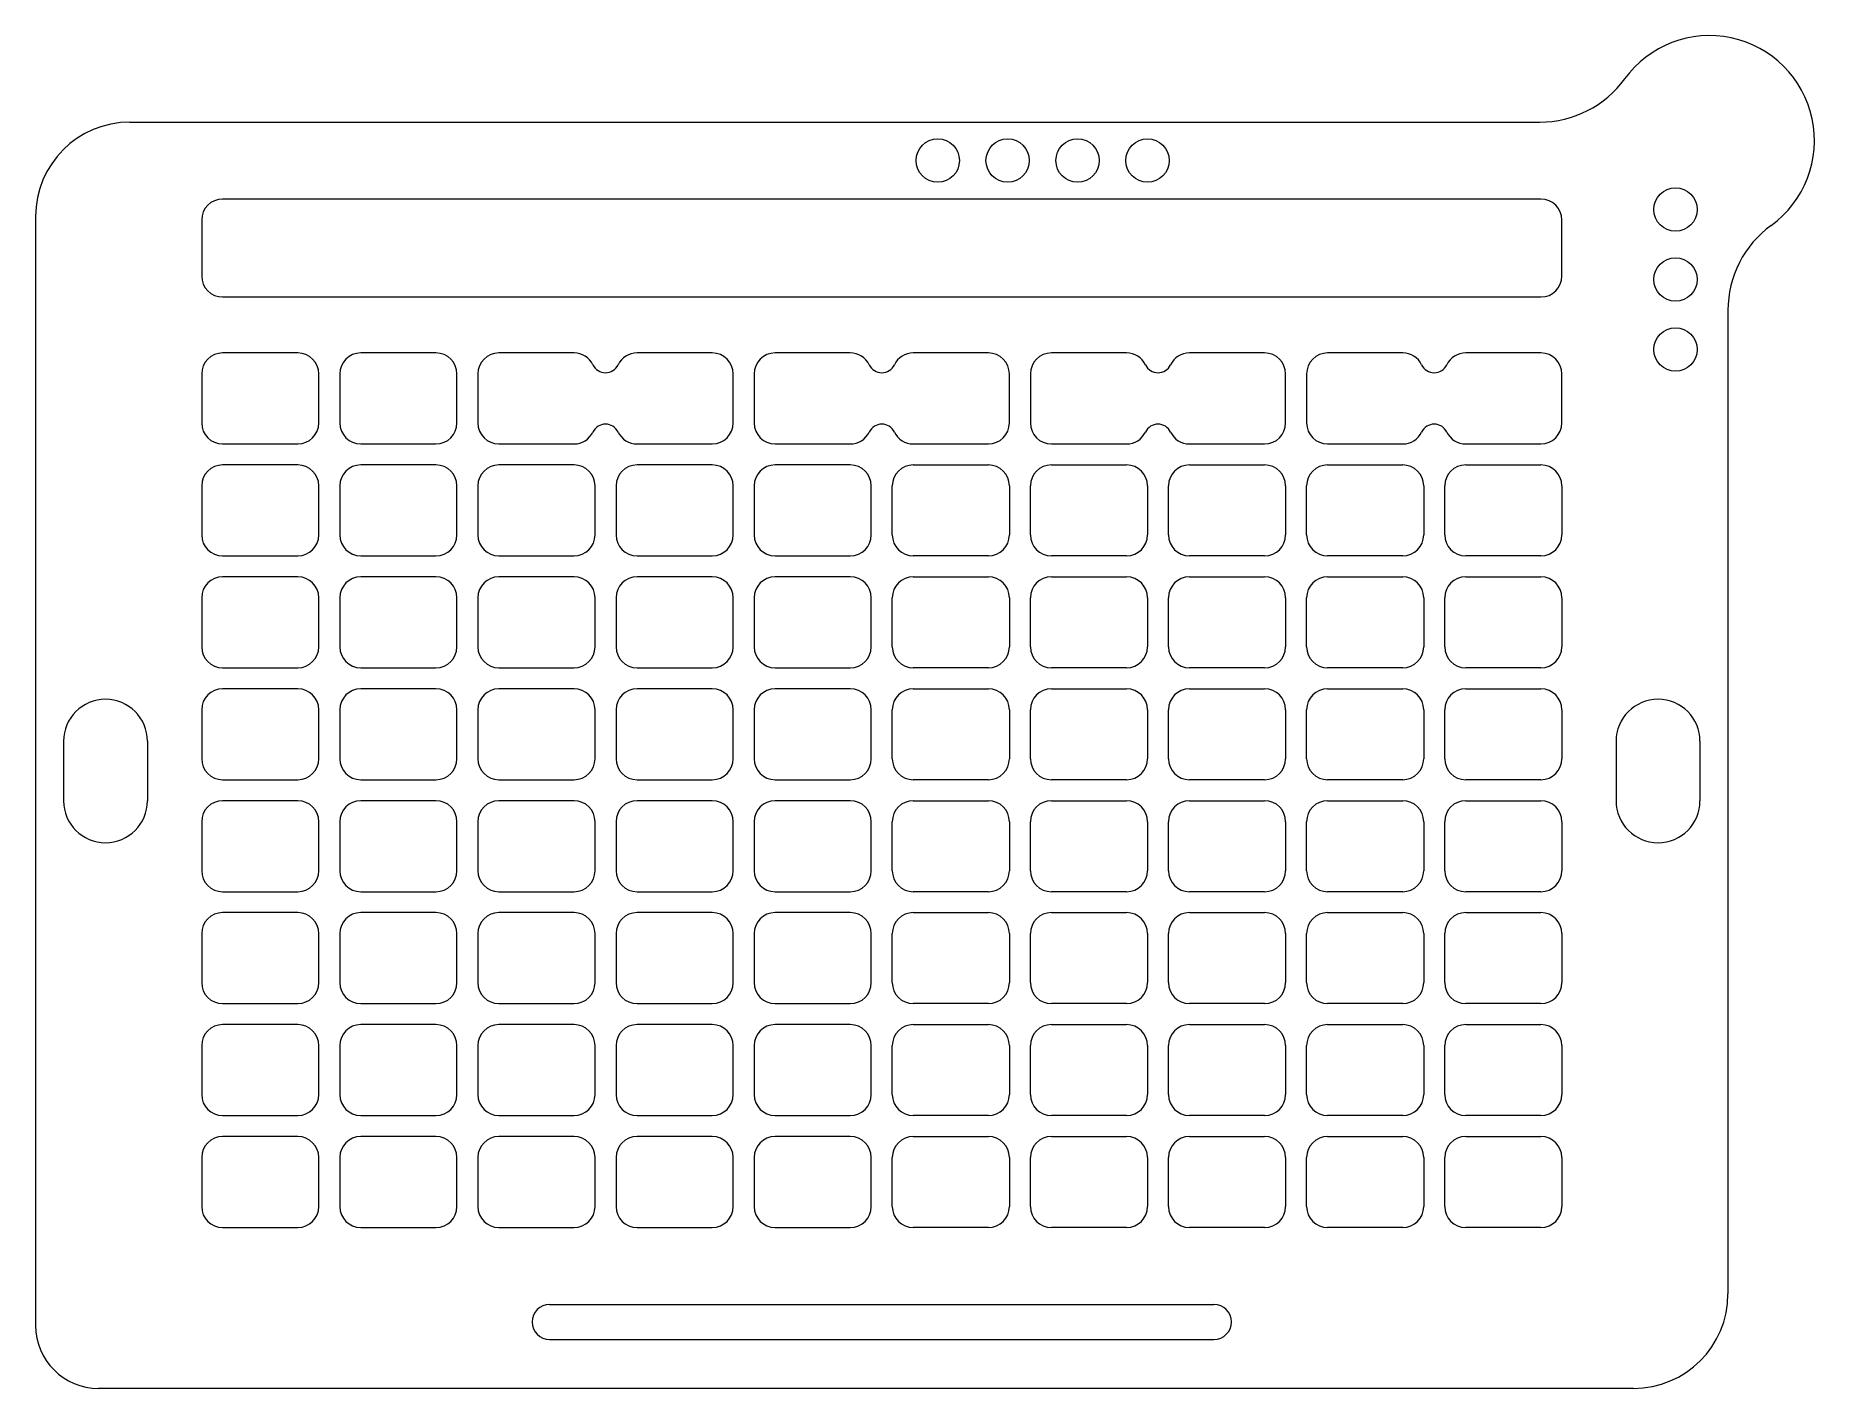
# Model space of a CAD drawing. Header units: millimetres. Extents: x -121 to 133, y -91 to 103.
import ezdxf

# ---------------------------------------------------------------- set-up
doc = ezdxf.new("R2010")
doc.units = ezdxf.units.MM
doc.layers.add('slots', color=4, linetype='Continuous')

msp = doc.modelspace()

# ---------------------------------------------------------------- linework, layer by layer
at = {"color": 7, "linetype": 'Continuous', "lineweight": 15}
for p, q in [((-107.5, 90.5), (94.1, 90.5)), ((-121, 77), (-121, -81.5)), ((121, 63.6), (121, -77)), ((107.5, -90.5), (-112, -90.5))]:
    msp.add_line(p, q, dxfattribs=at)
for centre, radius, start, end in [((118.36, 87.86), 15, 306.0059, 143.9941), ((94.1, 105.5), 15, 270, 323.9941), ((-107.5, 77), 13.5, 90, 180), ((136, 63.6), 15, 126.0059, 180), ((107.5, -77), 13.5, 270, 0), ((-112, -81.5), 9, 180, 270)]:
    msp.add_arc(centre, radius, start, end, dxfattribs=at)
at = {"layer": 'slots', "linetype": 'Continuous', "lineweight": 15}
for p, q in [((94.25, 79.5), (-94.25, 79.5)), ((-97.25, 76.5), (-97.25, 68.5)), ((97.25, 68.5), (97.25, 76.5)), ((-94.25, 65.5), (94.25, 65.5)), ((-83.5, 57.5), (-94.25, 57.5)), ((-63.75, 57.5), (-74.5, 57.5)), ((-44, 57.5), (-54.75, 57.5)), ((-24.25, 57.5), (-35, 57.5)), ((-4.5, 57.5), (-15.25, 57.5)), ((15.25, 57.5), (4.5, 57.5)), ((35, 57.5), (24.25, 57.5)), ((54.75, 57.5), (44, 57.5)), ((74.5, 57.5), (63.75, 57.5)), ((94.25, 57.5), (83.5, 57.5)), ((-97.25, 54.5), (-97.25, 47.5)), ((-80.5, 47.5), (-80.5, 54.5)), ((-77.5, 54.5), (-77.5, 47.5)), ((-60.75, 47.5), (-60.75, 54.5)), ((-57.75, 54.5), (-57.75, 47.5)), ((-21.25, 47.5), (-21.25, 54.5)), ((-18.25, 54.5), (-18.25, 47.5)), ((18.25, 47.5), (18.25, 54.5)), ((21.25, 54.5), (21.25, 47.5)), ((57.75, 47.5), (57.75, 54.5)), ((60.75, 54.5), (60.75, 47.5)), ((97.25, 47.5), (97.25, 54.5)), ((-94.25, 44.5), (-83.5, 44.5)), ((-74.5, 44.5), (-63.75, 44.5)), ((-54.75, 44.5), (-44, 44.5)), ((-35, 44.5), (-24.25, 44.5)), ((-15.25, 44.5), (-4.5, 44.5)), ((4.5, 44.5), (15.25, 44.5)), ((24.25, 44.5), (35, 44.5)), ((44, 44.5), (54.75, 44.5)), ((63.75, 44.5), (74.5, 44.5)), ((83.5, 44.5), (94.25, 44.5)), ((-83.5, 41.5), (-94.25, 41.5)), ((-63.75, 41.5), (-74.5, 41.5)), ((-44, 41.5), (-54.75, 41.5)), ((-24.25, 41.5), (-35, 41.5)), ((-4.5, 41.5), (-15.25, 41.5)), ((4.5, 41.5), (15.25, 41.5)), ((24.25, 41.5), (35, 41.5)), ((44, 41.5), (54.75, 41.5)), ((63.75, 41.5), (74.5, 41.5)), ((83.5, 41.5), (94.25, 41.5)), ((-97.25, 38.5), (-97.25, 31.5)), ((-80.5, 31.5), (-80.5, 38.5)), ((-77.5, 38.5), (-77.5, 31.5)), ((-60.75, 31.5), (-60.75, 38.5)), ((-57.75, 38.5), (-57.75, 31.5)), ((-41, 31.5), (-41, 38.5)), ((-38, 38.5), (-38, 31.5)), ((-21.25, 31.5), (-21.25, 38.5)), ((-18.25, 38.5), (-18.25, 31.5)), ((-1.5, 31.5), (-1.5, 38.5)), ((1.5, 31.5), (1.5, 38.5)), ((18.25, 38.5), (18.25, 31.5)), ((21.25, 31.5), (21.25, 38.5)), ((38, 38.5), (38, 31.5)), ((41, 31.5), (41, 38.5)), ((57.75, 38.5), (57.75, 31.5)), ((60.75, 31.5), (60.75, 38.5)), ((77.5, 38.5), (77.5, 31.5)), ((80.5, 31.5), (80.5, 38.5)), ((97.25, 38.5), (97.25, 31.5)), ((-94.25, 28.5), (-83.5, 28.5)), ((-74.5, 28.5), (-63.75, 28.5)), ((-54.75, 28.5), (-44, 28.5)), ((-35, 28.5), (-24.25, 28.5)), ((-15.25, 28.5), (-4.5, 28.5)), ((15.25, 28.5), (4.5, 28.5)), ((35, 28.5), (24.25, 28.5)), ((54.75, 28.5), (44, 28.5)), ((74.5, 28.5), (63.75, 28.5)), ((94.25, 28.5), (83.5, 28.5)), ((-83.5, 25.5), (-94.25, 25.5)), ((-63.75, 25.5), (-74.5, 25.5)), ((-44, 25.5), (-54.75, 25.5)), ((-24.25, 25.5), (-35, 25.5)), ((-4.5, 25.5), (-15.25, 25.5)), ((4.5, 25.5), (15.25, 25.5)), ((24.25, 25.5), (35, 25.5)), ((44, 25.5), (54.75, 25.5)), ((63.75, 25.5), (74.5, 25.5)), ((83.5, 25.5), (94.25, 25.5)), ((-97.25, 22.5), (-97.25, 15.5)), ((-80.5, 15.5), (-80.5, 22.5)), ((-77.5, 22.5), (-77.5, 15.5)), ((-60.75, 15.5), (-60.75, 22.5)), ((-57.75, 22.5), (-57.75, 15.5)), ((-41, 15.5), (-41, 22.5)), ((-38, 22.5), (-38, 15.5)), ((-21.25, 15.5), (-21.25, 22.5)), ((-18.25, 22.5), (-18.25, 15.5)), ((-1.5, 15.5), (-1.5, 22.5)), ((1.5, 15.5), (1.5, 22.5)), ((18.25, 22.5), (18.25, 15.5)), ((21.25, 15.5), (21.25, 22.5)), ((38, 22.5), (38, 15.5)), ((41, 15.5), (41, 22.5)), ((57.75, 22.5), (57.75, 15.5)), ((60.75, 15.5), (60.75, 22.5)), ((77.5, 22.5), (77.5, 15.5)), ((80.5, 15.5), (80.5, 22.5)), ((97.25, 22.5), (97.25, 15.5)), ((-94.25, 12.5), (-83.5, 12.5)), ((-74.5, 12.5), (-63.75, 12.5)), ((-54.75, 12.5), (-44, 12.5)), ((-35, 12.5), (-24.25, 12.5)), ((-15.25, 12.5), (-4.5, 12.5)), ((15.25, 12.5), (4.5, 12.5)), ((35, 12.5), (24.25, 12.5)), ((54.75, 12.5), (44, 12.5)), ((74.5, 12.5), (63.75, 12.5)), ((94.25, 12.5), (83.5, 12.5)), ((-83.5, 9.5), (-94.25, 9.5)), ((-63.75, 9.5), (-74.5, 9.5)), ((-44, 9.5), (-54.75, 9.5)), ((-24.25, 9.5), (-35, 9.5)), ((-4.5, 9.5), (-15.25, 9.5)), ((4.5, 9.5), (15.25, 9.5)), ((24.25, 9.5), (35, 9.5)), ((44, 9.5), (54.75, 9.5)), ((63.75, 9.5), (74.5, 9.5)), ((83.5, 9.5), (94.25, 9.5)), ((-97.25, 6.5), (-97.25, -0.5)), ((-80.5, -0.5), (-80.5, 6.5)), ((-77.5, 6.5), (-77.5, -0.5)), ((-60.75, -0.5), (-60.75, 6.5)), ((-57.75, 6.5), (-57.75, -0.5)), ((-41, -0.5), (-41, 6.5)), ((-38, 6.5), (-38, -0.5)), ((-21.25, -0.5), (-21.25, 6.5)), ((-18.25, 6.5), (-18.25, -0.5)), ((-1.5, -0.5), (-1.5, 6.5)), ((1.5, -0.5), (1.5, 6.5)), ((18.25, 6.5), (18.25, -0.5)), ((21.25, -0.5), (21.25, 6.5)), ((38, 6.5), (38, -0.5)), ((41, -0.5), (41, 6.5)), ((57.75, 6.5), (57.75, -0.5)), ((60.75, -0.5), (60.75, 6.5)), ((77.5, 6.5), (77.5, -0.5)), ((80.5, -0.5), (80.5, 6.5)), ((97.25, 6.5), (97.25, -0.5)), ((-117, 2), (-117, -6.5)), ((-105, 2), (-105, -6.5)), ((105, 2), (105, -6.5)), ((117, 2), (117, -6.5)), ((-94.25, -3.5), (-83.5, -3.5)), ((-74.5, -3.5), (-63.75, -3.5)), ((-54.75, -3.5), (-44, -3.5)), ((-35, -3.5), (-24.25, -3.5)), ((-15.25, -3.5), (-4.5, -3.5)), ((15.25, -3.5), (4.5, -3.5)), ((35, -3.5), (24.25, -3.5)), ((54.75, -3.5), (44, -3.5)), ((74.5, -3.5), (63.75, -3.5)), ((94.25, -3.5), (83.5, -3.5)), ((-83.5, -6.5), (-94.25, -6.5)), ((-63.75, -6.5), (-74.5, -6.5)), ((-44, -6.5), (-54.75, -6.5)), ((-24.25, -6.5), (-35, -6.5)), ((-4.5, -6.5), (-15.25, -6.5)), ((4.5, -6.5), (15.25, -6.5)), ((24.25, -6.5), (35, -6.5)), ((44, -6.5), (54.75, -6.5)), ((63.75, -6.5), (74.5, -6.5)), ((83.5, -6.5), (94.25, -6.5)), ((-97.25, -9.5), (-97.25, -16.5)), ((-80.5, -16.5), (-80.5, -9.5)), ((-77.5, -9.5), (-77.5, -16.5)), ((-60.75, -16.5), (-60.75, -9.5)), ((-57.75, -9.5), (-57.75, -16.5)), ((-41, -16.5), (-41, -9.5)), ((-38, -9.5), (-38, -16.5)), ((-21.25, -16.5), (-21.25, -9.5)), ((-18.25, -9.5), (-18.25, -16.5)), ((-1.5, -16.5), (-1.5, -9.5)), ((1.5, -16.5), (1.5, -9.5)), ((18.25, -9.5), (18.25, -16.5)), ((21.25, -16.5), (21.25, -9.5)), ((38, -9.5), (38, -16.5)), ((41, -16.5), (41, -9.5)), ((57.75, -9.5), (57.75, -16.5)), ((60.75, -16.5), (60.75, -9.5)), ((77.5, -9.5), (77.5, -16.5)), ((80.5, -16.5), (80.5, -9.5)), ((97.25, -9.5), (97.25, -16.5)), ((-94.25, -19.5), (-83.5, -19.5)), ((-74.5, -19.5), (-63.75, -19.5)), ((-54.75, -19.5), (-44, -19.5)), ((-35, -19.5), (-24.25, -19.5)), ((-15.25, -19.5), (-4.5, -19.5)), ((15.25, -19.5), (4.5, -19.5)), ((35, -19.5), (24.25, -19.5)), ((54.75, -19.5), (44, -19.5)), ((74.5, -19.5), (63.75, -19.5)), ((94.25, -19.5), (83.5, -19.5)), ((-83.5, -22.5), (-94.25, -22.5)), ((-63.75, -22.5), (-74.5, -22.5)), ((-44, -22.5), (-54.75, -22.5)), ((-24.25, -22.5), (-35, -22.5)), ((-4.5, -22.5), (-15.25, -22.5)), ((4.5, -22.5), (15.25, -22.5)), ((24.25, -22.5), (35, -22.5)), ((44, -22.5), (54.75, -22.5)), ((63.75, -22.5), (74.5, -22.5)), ((83.5, -22.5), (94.25, -22.5)), ((-97.25, -25.5), (-97.25, -32.5)), ((-80.5, -32.5), (-80.5, -25.5)), ((-77.5, -25.5), (-77.5, -32.5)), ((-60.75, -32.5), (-60.75, -25.5)), ((-57.75, -25.5), (-57.75, -32.5)), ((-41, -32.5), (-41, -25.5)), ((-38, -25.5), (-38, -32.5)), ((-21.25, -32.5), (-21.25, -25.5)), ((-18.25, -25.5), (-18.25, -32.5)), ((-1.5, -32.5), (-1.5, -25.5)), ((1.5, -32.5), (1.5, -25.5)), ((18.25, -25.5), (18.25, -32.5)), ((21.25, -32.5), (21.25, -25.5)), ((38, -25.5), (38, -32.5)), ((41, -32.5), (41, -25.5)), ((57.75, -25.5), (57.75, -32.5)), ((60.75, -32.5), (60.75, -25.5)), ((77.5, -25.5), (77.5, -32.5)), ((80.5, -32.5), (80.5, -25.5)), ((97.25, -25.5), (97.25, -32.5)), ((-94.25, -35.5), (-83.5, -35.5)), ((-74.5, -35.5), (-63.75, -35.5)), ((-54.75, -35.5), (-44, -35.5)), ((-35, -35.5), (-24.25, -35.5)), ((-15.25, -35.5), (-4.5, -35.5)), ((15.25, -35.5), (4.5, -35.5)), ((35, -35.5), (24.25, -35.5)), ((54.75, -35.5), (44, -35.5)), ((74.5, -35.5), (63.75, -35.5)), ((94.25, -35.5), (83.5, -35.5)), ((-83.5, -38.5), (-94.25, -38.5)), ((-63.75, -38.5), (-74.5, -38.5)), ((-44, -38.5), (-54.75, -38.5)), ((-24.25, -38.5), (-35, -38.5)), ((-4.5, -38.5), (-15.25, -38.5)), ((4.5, -38.5), (15.25, -38.5)), ((24.25, -38.5), (35, -38.5)), ((44, -38.5), (54.75, -38.5)), ((63.75, -38.5), (74.5, -38.5)), ((83.5, -38.5), (94.25, -38.5)), ((-97.25, -41.5), (-97.25, -48.5)), ((-80.5, -48.5), (-80.5, -41.5)), ((-77.5, -41.5), (-77.5, -48.5)), ((-60.75, -48.5), (-60.75, -41.5)), ((-57.75, -41.5), (-57.75, -48.5)), ((-41, -48.5), (-41, -41.5)), ((-38, -41.5), (-38, -48.5)), ((-21.25, -48.5), (-21.25, -41.5)), ((-18.25, -41.5), (-18.25, -48.5)), ((-1.5, -48.5), (-1.5, -41.5)), ((1.5, -48.5), (1.5, -41.5)), ((18.25, -41.5), (18.25, -48.5)), ((21.25, -48.5), (21.25, -41.5)), ((38, -41.5), (38, -48.5)), ((41, -48.5), (41, -41.5)), ((57.75, -41.5), (57.75, -48.5)), ((60.75, -48.5), (60.75, -41.5)), ((77.5, -41.5), (77.5, -48.5)), ((80.5, -48.5), (80.5, -41.5)), ((97.25, -41.5), (97.25, -48.5)), ((-94.25, -51.5), (-83.5, -51.5)), ((-74.5, -51.5), (-63.75, -51.5)), ((-54.75, -51.5), (-44, -51.5)), ((-35, -51.5), (-24.25, -51.5)), ((-15.25, -51.5), (-4.5, -51.5)), ((15.25, -51.5), (4.5, -51.5)), ((35, -51.5), (24.25, -51.5)), ((54.75, -51.5), (44, -51.5)), ((74.5, -51.5), (63.75, -51.5)), ((94.25, -51.5), (83.5, -51.5)), ((-83.5, -54.5), (-94.25, -54.5)), ((-63.75, -54.5), (-74.5, -54.5)), ((-44, -54.5), (-54.75, -54.5)), ((-24.25, -54.5), (-35, -54.5)), ((-4.5, -54.5), (-15.25, -54.5)), ((4.5, -54.5), (15.25, -54.5)), ((24.25, -54.5), (35, -54.5)), ((44, -54.5), (54.75, -54.5)), ((63.75, -54.5), (74.5, -54.5)), ((83.5, -54.5), (94.25, -54.5)), ((-97.25, -57.5), (-97.25, -64.5)), ((-80.5, -64.5), (-80.5, -57.5)), ((-77.5, -57.5), (-77.5, -64.5)), ((-60.75, -64.5), (-60.75, -57.5)), ((-57.75, -57.5), (-57.75, -64.5)), ((-41, -64.5), (-41, -57.5)), ((-38, -57.5), (-38, -64.5)), ((-21.25, -64.5), (-21.25, -57.5)), ((-18.25, -57.5), (-18.25, -64.5)), ((-1.5, -64.5), (-1.5, -57.5)), ((1.5, -64.5), (1.5, -57.5)), ((18.25, -57.5), (18.25, -64.5)), ((21.25, -64.5), (21.25, -57.5)), ((38, -57.5), (38, -64.5)), ((41, -64.5), (41, -57.5)), ((57.75, -57.5), (57.75, -64.5)), ((60.75, -64.5), (60.75, -57.5)), ((77.5, -57.5), (77.5, -64.5)), ((80.5, -64.5), (80.5, -57.5)), ((97.25, -57.5), (97.25, -64.5)), ((-94.25, -67.5), (-83.5, -67.5)), ((-74.5, -67.5), (-63.75, -67.5)), ((-54.75, -67.5), (-44, -67.5)), ((-35, -67.5), (-24.25, -67.5)), ((-15.25, -67.5), (-4.5, -67.5)), ((15.25, -67.5), (4.5, -67.5)), ((35, -67.5), (24.25, -67.5)), ((54.75, -67.5), (44, -67.5)), ((74.5, -67.5), (63.75, -67.5)), ((94.25, -67.5), (83.5, -67.5)), ((-47.5, -78.5), (47.5, -78.5)), ((-47.5, -83.5), (47.5, -83.5))]:
    msp.add_line(p, q, dxfattribs=at)
for centre in [(8, 85), (18, 85), (18, 85), (28, 85), (38, 85), (113.5, 78), (113.5, 68), (113.5, 58)]:
    msp.add_circle(centre, 3.1, dxfattribs=at)
for centre, radius, start, end in [((-94.25, 76.5), 3, 90, 180), ((94.25, 76.5), 3, 0, 90), ((-94.25, 68.5), 3, 180, 270), ((94.25, 68.5), 3, 270, 0), ((-94.25, 54.5), 3, 90, 180), ((-83.5, 54.5), 3, 0, 90), ((-74.5, 54.5), 3, 90, 180), ((-63.75, 54.5), 3, 0, 90), ((-54.75, 54.5), 3, 90, 180), ((-44, 54.5), 3, 25.8419, 90), ((-35, 54.5), 3, 90, 154.1581), ((-24.25, 54.5), 3, 0, 90), ((-15.25, 54.5), 3, 90, 180), ((-4.5, 54.5), 3, 25.8419, 90), ((4.5, 54.5), 3, 90, 154.1581), ((15.25, 54.5), 3, 0, 90), ((24.25, 54.5), 3, 90, 180), ((35, 54.5), 3, 25.8419, 90), ((44, 54.5), 3, 90, 154.1581), ((54.75, 54.5), 3, 0, 90), ((63.75, 54.5), 3, 90, 180), ((74.5, 54.5), 3, 25.8419, 90), ((83.5, 54.5), 3, 90, 154.1581), ((94.25, 54.5), 3, 0, 90), ((-39.5, 56.68), 2, 205.8419, 334.1581), ((0, 56.68), 2, 205.8419, 334.1581), ((39.5, 56.68), 2, 205.8419, 334.1581), ((79, 56.68), 2, 205.8419, 334.1581), ((-94.25, 47.5), 3, 180, 270), ((-83.5, 47.5), 3, 270, 0), ((-74.5, 47.5), 3, 180, 270), ((-63.75, 47.5), 3, 270, 0), ((-54.75, 47.5), 3, 180, 270), ((-44, 47.5), 3, 270, 334.1581), ((-39.5, 45.32), 2, 25.8419, 154.1581), ((-35, 47.5), 3, 205.8419, 270), ((-24.25, 47.5), 3, 270, 0), ((-15.25, 47.5), 3, 180, 270), ((-4.5, 47.5), 3, 270, 334.1581), ((0, 45.32), 2, 25.8419, 154.1581), ((4.5, 47.5), 3, 205.8419, 270), ((15.25, 47.5), 3, 270, 0), ((24.25, 47.5), 3, 180, 270), ((35, 47.5), 3, 270, 334.1581), ((39.5, 45.32), 2, 25.8419, 154.1581), ((44, 47.5), 3, 205.8419, 270), ((54.75, 47.5), 3, 270, 0), ((63.75, 47.5), 3, 180, 270), ((74.5, 47.5), 3, 270, 334.1581), ((79, 45.32), 2, 25.8419, 154.1581), ((83.5, 47.5), 3, 205.8419, 270), ((94.25, 47.5), 3, 270, 0), ((-94.25, 38.5), 3, 90, 180), ((-83.5, 38.5), 3, 0, 90), ((-74.5, 38.5), 3, 90, 180), ((-63.75, 38.5), 3, 0, 90), ((-54.75, 38.5), 3, 90, 180), ((-44, 38.5), 3, 0, 90), ((-35, 38.5), 3, 90, 180), ((-24.25, 38.5), 3, 0, 90), ((-15.25, 38.5), 3, 90, 180), ((-4.5, 38.5), 3, 0, 90), ((4.5, 38.5), 3, 90, 180), ((15.25, 38.5), 3, 0, 90), ((24.25, 38.5), 3, 90, 180), ((35, 38.5), 3, 0, 90), ((44, 38.5), 3, 90, 180), ((54.75, 38.5), 3, 0, 90), ((63.75, 38.5), 3, 90, 180), ((74.5, 38.5), 3, 0, 90), ((83.5, 38.5), 3, 90, 180), ((94.25, 38.5), 3, 0, 90), ((-94.25, 31.5), 3, 180, 270), ((-83.5, 31.5), 3, 270, 0), ((-74.5, 31.5), 3, 180, 270), ((-63.75, 31.5), 3, 270, 0), ((-54.75, 31.5), 3, 180, 270), ((-44, 31.5), 3, 270, 0), ((-35, 31.5), 3, 180, 270), ((-24.25, 31.5), 3, 270, 0), ((-15.25, 31.5), 3, 180, 270), ((-4.5, 31.5), 3, 270, 0), ((4.5, 31.5), 3, 180, 270), ((15.25, 31.5), 3, 270, 0), ((24.25, 31.5), 3, 180, 270), ((35, 31.5), 3, 270, 0), ((44, 31.5), 3, 180, 270), ((54.75, 31.5), 3, 270, 0), ((63.75, 31.5), 3, 180, 270), ((74.5, 31.5), 3, 270, 0), ((83.5, 31.5), 3, 180, 270), ((94.25, 31.5), 3, 270, 0), ((-94.25, 22.5), 3, 90, 180), ((-83.5, 22.5), 3, 0, 90), ((-74.5, 22.5), 3, 90, 180), ((-63.75, 22.5), 3, 0, 90), ((-54.75, 22.5), 3, 90, 180), ((-44, 22.5), 3, 0, 90), ((-35, 22.5), 3, 90, 180), ((-24.25, 22.5), 3, 0, 90), ((-15.25, 22.5), 3, 90, 180), ((-4.5, 22.5), 3, 0, 90), ((4.5, 22.5), 3, 90, 180), ((15.25, 22.5), 3, 0, 90), ((24.25, 22.5), 3, 90, 180), ((35, 22.5), 3, 0, 90), ((44, 22.5), 3, 90, 180), ((54.75, 22.5), 3, 0, 90), ((63.75, 22.5), 3, 90, 180), ((74.5, 22.5), 3, 0, 90), ((83.5, 22.5), 3, 90, 180), ((94.25, 22.5), 3, 0, 90), ((-94.25, 15.5), 3, 180, 270), ((-83.5, 15.5), 3, 270, 0), ((-74.5, 15.5), 3, 180, 270), ((-63.75, 15.5), 3, 270, 0), ((-54.75, 15.5), 3, 180, 270), ((-44, 15.5), 3, 270, 0), ((-35, 15.5), 3, 180, 270), ((-24.25, 15.5), 3, 270, 0), ((-15.25, 15.5), 3, 180, 270), ((-4.5, 15.5), 3, 270, 0), ((4.5, 15.5), 3, 180, 270), ((15.25, 15.5), 3, 270, 0), ((24.25, 15.5), 3, 180, 270), ((35, 15.5), 3, 270, 0), ((44, 15.5), 3, 180, 270), ((54.75, 15.5), 3, 270, 0), ((63.75, 15.5), 3, 180, 270), ((74.5, 15.5), 3, 270, 0), ((83.5, 15.5), 3, 180, 270), ((94.25, 15.5), 3, 270, 0), ((-111, 2), 6, 0, 180), ((-94.25, 6.5), 3, 90, 180), ((-83.5, 6.5), 3, 0, 90), ((-74.5, 6.5), 3, 90, 180), ((-63.75, 6.5), 3, 0, 90), ((-54.75, 6.5), 3, 90, 180), ((-44, 6.5), 3, 0, 90), ((-35, 6.5), 3, 90, 180), ((-24.25, 6.5), 3, 0, 90), ((-15.25, 6.5), 3, 90, 180), ((-4.5, 6.5), 3, 0, 90), ((4.5, 6.5), 3, 90, 180), ((15.25, 6.5), 3, 0, 90), ((24.25, 6.5), 3, 90, 180), ((35, 6.5), 3, 0, 90), ((44, 6.5), 3, 90, 180), ((54.75, 6.5), 3, 0, 90), ((63.75, 6.5), 3, 90, 180), ((74.5, 6.5), 3, 0, 90), ((83.5, 6.5), 3, 90, 180), ((94.25, 6.5), 3, 0, 90), ((111, 2), 6, 0, 180), ((-94.25, -0.5), 3, 180, 270), ((-83.5, -0.5), 3, 270, 0), ((-74.5, -0.5), 3, 180, 270), ((-63.75, -0.5), 3, 270, 0), ((-54.75, -0.5), 3, 180, 270), ((-44, -0.5), 3, 270, 0), ((-35, -0.5), 3, 180, 270), ((-24.25, -0.5), 3, 270, 0), ((-15.25, -0.5), 3, 180, 270), ((-4.5, -0.5), 3, 270, 0), ((4.5, -0.5), 3, 180, 270), ((15.25, -0.5), 3, 270, 0), ((24.25, -0.5), 3, 180, 270), ((35, -0.5), 3, 270, 0), ((44, -0.5), 3, 180, 270), ((54.75, -0.5), 3, 270, 0), ((63.75, -0.5), 3, 180, 270), ((74.5, -0.5), 3, 270, 0), ((83.5, -0.5), 3, 180, 270), ((94.25, -0.5), 3, 270, 0), ((-111, -6.5), 6, 180, 0), ((-94.25, -9.5), 3, 90, 180), ((-83.5, -9.5), 3, 0, 90), ((-74.5, -9.5), 3, 90, 180), ((-63.75, -9.5), 3, 0, 90), ((-54.75, -9.5), 3, 90, 180), ((-44, -9.5), 3, 0, 90), ((-35, -9.5), 3, 90, 180), ((-24.25, -9.5), 3, 0, 90), ((-15.25, -9.5), 3, 90, 180), ((-4.5, -9.5), 3, 0, 90), ((4.5, -9.5), 3, 90, 180), ((15.25, -9.5), 3, 0, 90), ((24.25, -9.5), 3, 90, 180), ((35, -9.5), 3, 0, 90), ((44, -9.5), 3, 90, 180), ((54.75, -9.5), 3, 0, 90), ((63.75, -9.5), 3, 90, 180), ((74.5, -9.5), 3, 0, 90), ((83.5, -9.5), 3, 90, 180), ((94.25, -9.5), 3, 0, 90), ((111, -6.5), 6, 180, 0), ((-94.25, -16.5), 3, 180, 270), ((-83.5, -16.5), 3, 270, 0), ((-74.5, -16.5), 3, 180, 270), ((-63.75, -16.5), 3, 270, 0), ((-54.75, -16.5), 3, 180, 270), ((-44, -16.5), 3, 270, 0), ((-35, -16.5), 3, 180, 270), ((-24.25, -16.5), 3, 270, 0), ((-15.25, -16.5), 3, 180, 270), ((-4.5, -16.5), 3, 270, 0), ((4.5, -16.5), 3, 180, 270), ((15.25, -16.5), 3, 270, 0), ((24.25, -16.5), 3, 180, 270), ((35, -16.5), 3, 270, 0), ((44, -16.5), 3, 180, 270), ((54.75, -16.5), 3, 270, 0), ((63.75, -16.5), 3, 180, 270), ((74.5, -16.5), 3, 270, 0), ((83.5, -16.5), 3, 180, 270), ((94.25, -16.5), 3, 270, 0), ((-94.25, -25.5), 3, 90, 180), ((-83.5, -25.5), 3, 0, 90), ((-74.5, -25.5), 3, 90, 180), ((-63.75, -25.5), 3, 0, 90), ((-54.75, -25.5), 3, 90, 180), ((-44, -25.5), 3, 0, 90), ((-35, -25.5), 3, 90, 180), ((-24.25, -25.5), 3, 0, 90), ((-15.25, -25.5), 3, 90, 180), ((-4.5, -25.5), 3, 0, 90), ((4.5, -25.5), 3, 90, 180), ((15.25, -25.5), 3, 0, 90), ((24.25, -25.5), 3, 90, 180), ((35, -25.5), 3, 0, 90), ((44, -25.5), 3, 90, 180), ((54.75, -25.5), 3, 0, 90), ((63.75, -25.5), 3, 90, 180), ((74.5, -25.5), 3, 0, 90), ((83.5, -25.5), 3, 90, 180), ((94.25, -25.5), 3, 0, 90), ((-94.25, -32.5), 3, 180, 270), ((-83.5, -32.5), 3, 270, 0), ((-74.5, -32.5), 3, 180, 270), ((-63.75, -32.5), 3, 270, 0), ((-54.75, -32.5), 3, 180, 270), ((-44, -32.5), 3, 270, 0), ((-35, -32.5), 3, 180, 270), ((-24.25, -32.5), 3, 270, 0), ((-15.25, -32.5), 3, 180, 270), ((-4.5, -32.5), 3, 270, 0), ((4.5, -32.5), 3, 180, 270), ((15.25, -32.5), 3, 270, 0), ((24.25, -32.5), 3, 180, 270), ((35, -32.5), 3, 270, 0), ((44, -32.5), 3, 180, 270), ((54.75, -32.5), 3, 270, 0), ((63.75, -32.5), 3, 180, 270), ((74.5, -32.5), 3, 270, 0), ((83.5, -32.5), 3, 180, 270), ((94.25, -32.5), 3, 270, 0), ((-94.25, -41.5), 3, 90, 180), ((-83.5, -41.5), 3, 0, 90), ((-74.5, -41.5), 3, 90, 180), ((-63.75, -41.5), 3, 0, 90), ((-54.75, -41.5), 3, 90, 180), ((-44, -41.5), 3, 0, 90), ((-35, -41.5), 3, 90, 180), ((-24.25, -41.5), 3, 0, 90), ((-15.25, -41.5), 3, 90, 180), ((-4.5, -41.5), 3, 0, 90), ((4.5, -41.5), 3, 90, 180), ((15.25, -41.5), 3, 0, 90), ((24.25, -41.5), 3, 90, 180), ((35, -41.5), 3, 0, 90), ((44, -41.5), 3, 90, 180), ((54.75, -41.5), 3, 0, 90), ((63.75, -41.5), 3, 90, 180), ((74.5, -41.5), 3, 0, 90), ((83.5, -41.5), 3, 90, 180), ((94.25, -41.5), 3, 0, 90), ((-94.25, -48.5), 3, 180, 270), ((-83.5, -48.5), 3, 270, 0), ((-74.5, -48.5), 3, 180, 270), ((-63.75, -48.5), 3, 270, 0), ((-54.75, -48.5), 3, 180, 270), ((-44, -48.5), 3, 270, 0), ((-35, -48.5), 3, 180, 270), ((-24.25, -48.5), 3, 270, 0), ((-15.25, -48.5), 3, 180, 270), ((-4.5, -48.5), 3, 270, 0), ((4.5, -48.5), 3, 180, 270), ((15.25, -48.5), 3, 270, 0), ((24.25, -48.5), 3, 180, 270), ((35, -48.5), 3, 270, 0), ((44, -48.5), 3, 180, 270), ((54.75, -48.5), 3, 270, 0), ((63.75, -48.5), 3, 180, 270), ((74.5, -48.5), 3, 270, 0), ((83.5, -48.5), 3, 180, 270), ((94.25, -48.5), 3, 270, 0), ((-94.25, -57.5), 3, 90, 180), ((-83.5, -57.5), 3, 0, 90), ((-74.5, -57.5), 3, 90, 180), ((-63.75, -57.5), 3, 0, 90), ((-54.75, -57.5), 3, 90, 180), ((-44, -57.5), 3, 0, 90), ((-35, -57.5), 3, 90, 180), ((-24.25, -57.5), 3, 0, 90), ((-15.25, -57.5), 3, 90, 180), ((-4.5, -57.5), 3, 0, 90), ((4.5, -57.5), 3, 90, 180), ((15.25, -57.5), 3, 0, 90), ((24.25, -57.5), 3, 90, 180), ((35, -57.5), 3, 0, 90), ((44, -57.5), 3, 90, 180), ((54.75, -57.5), 3, 0, 90), ((63.75, -57.5), 3, 90, 180), ((74.5, -57.5), 3, 0, 90), ((83.5, -57.5), 3, 90, 180), ((94.25, -57.5), 3, 0, 90), ((-94.25, -64.5), 3, 180, 270), ((-83.5, -64.5), 3, 270, 0), ((-74.5, -64.5), 3, 180, 270), ((-63.75, -64.5), 3, 270, 0), ((-54.75, -64.5), 3, 180, 270), ((-44, -64.5), 3, 270, 0), ((-35, -64.5), 3, 180, 270), ((-24.25, -64.5), 3, 270, 0), ((-15.25, -64.5), 3, 180, 270), ((-4.5, -64.5), 3, 270, 0), ((4.5, -64.5), 3, 180, 270), ((15.25, -64.5), 3, 270, 0), ((24.25, -64.5), 3, 180, 270), ((35, -64.5), 3, 270, 0), ((44, -64.5), 3, 180, 270), ((54.75, -64.5), 3, 270, 0), ((63.75, -64.5), 3, 180, 270), ((74.5, -64.5), 3, 270, 0), ((83.5, -64.5), 3, 180, 270), ((94.25, -64.5), 3, 270, 0), ((-47.5, -81), 2.5, 90, 270), ((47.5, -81), 2.5, 270, 90)]:
    msp.add_arc(centre, radius, start, end, dxfattribs=at)

doc.saveas('drawing.dxf')
